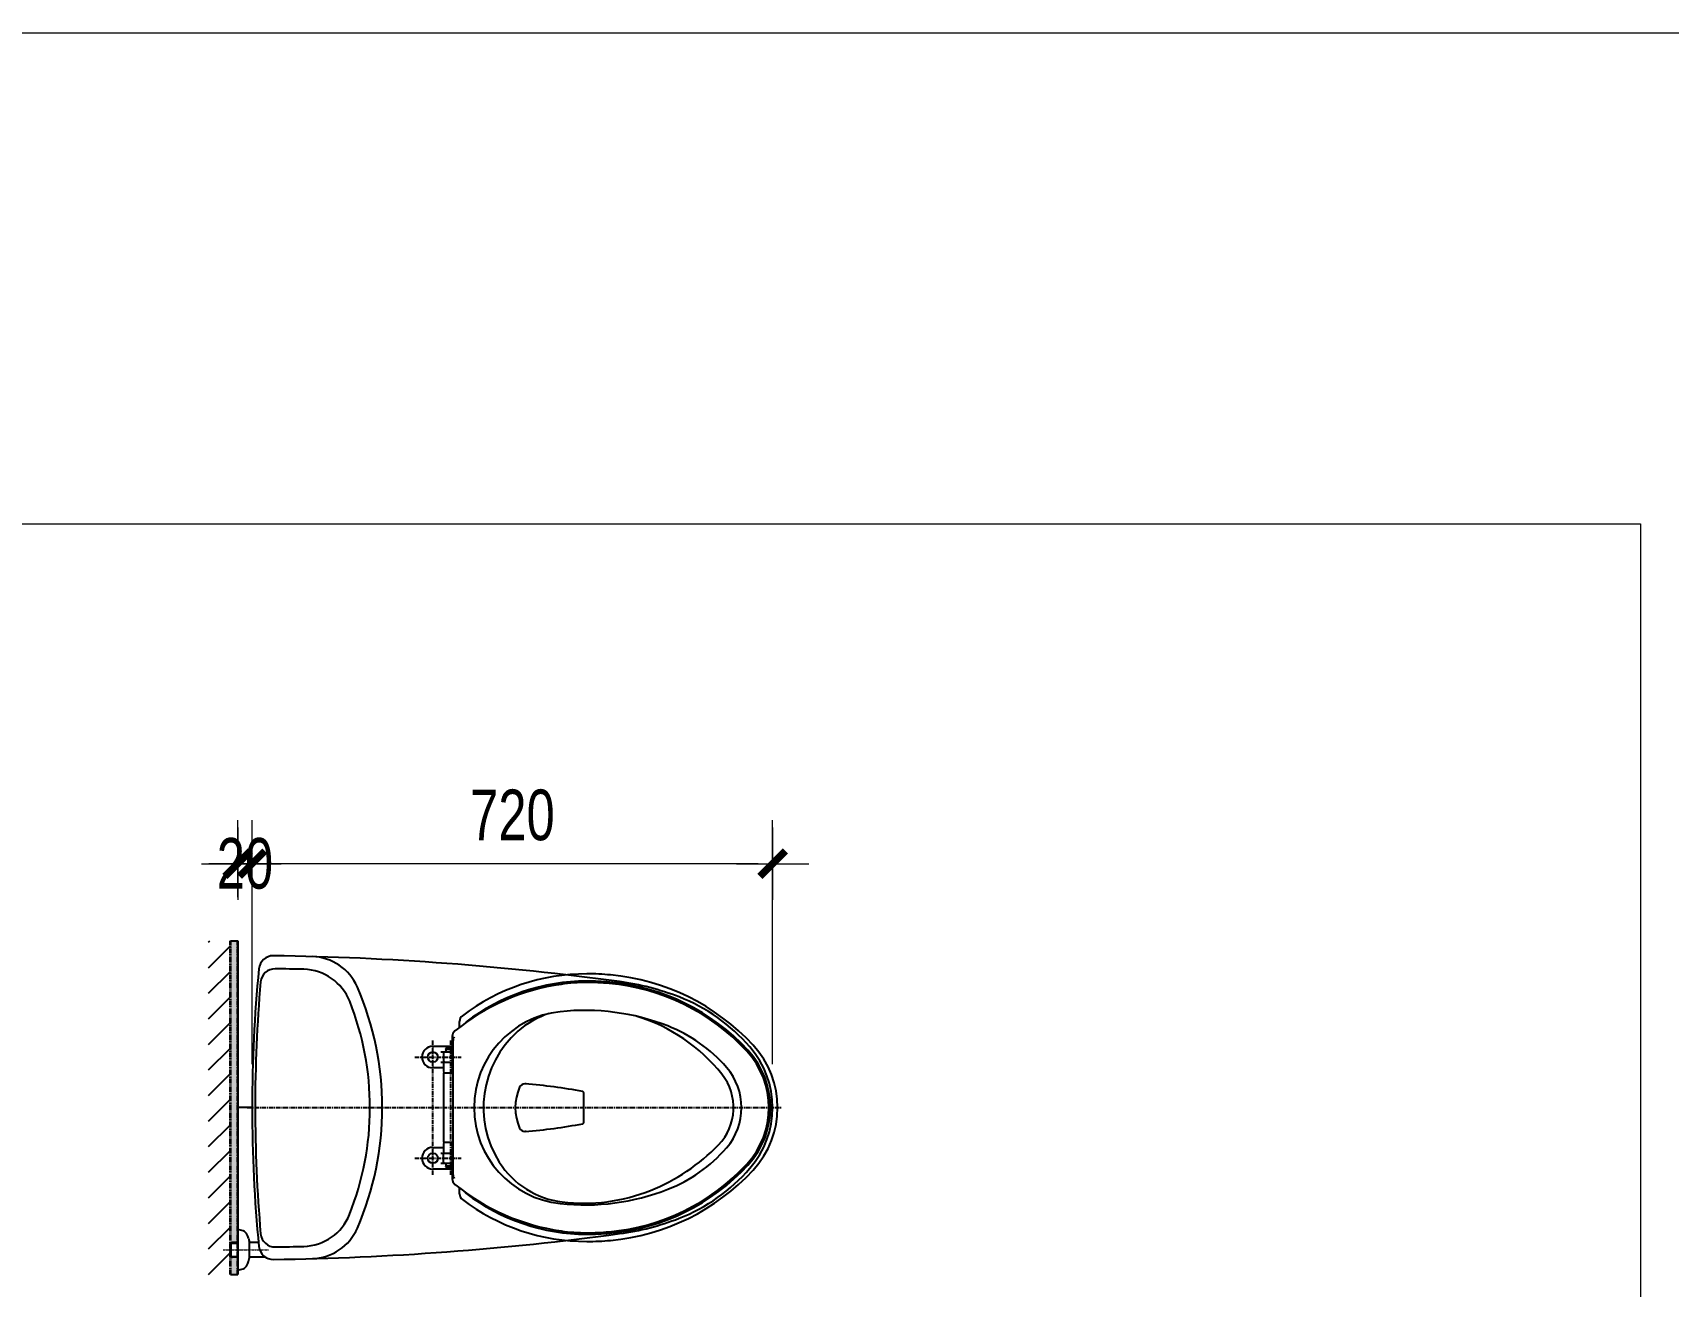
# Model space of a CAD drawing. Header units: inches. Extents: x 242965 to 445791, y 236206 to 423703.
# Drawn here: x 421906 to 424169, y 365356 to 367089 of the extents above; entities that cross this region are included whole.
import ezdxf

# ---------------------------------------------------------------- set-up
doc = ezdxf.new("R2010")
doc.units = ezdxf.units.IN
doc.header["$MEASUREMENT"] = 0
for name, pattern in [('CENTER', [2, 1.25, -0.25, 0.25, -0.25]), ('DASHED', [0.75, 0.5, -0.25]), ('PHANTOM', [12, 7, -1, 1, -1, 1, -1])]:
    doc.linetypes.add(name, pattern=pattern)
doc.layers.add('1', color=3, linetype='Continuous')
doc.layers.add('PIC01', color=7, linetype='Continuous')
for name, color, linetype, lineweight in [('2', 181, 'Continuous', 20), ('3', 3, 'Continuous', 9), ('4', 32, 'Continuous', 35), ('a', 250, 'Continuous', 5), ('e', 96, 'Continuous', 5)]:
    doc.layers.add(name, color=color, linetype=linetype, lineweight=lineweight)
doc.styles.add('Arch-Dim', font='chhbg.shx', dxfattribs={"width": 0.75})
doc.dimstyles.new('Arch-40', dxfattribs={"dimscale": 40, "dimtxt": 1.75, "dimasz": 0.5, "dimexe": 1.5, "dimexo": 1.5, "dimgap": 0.8, "dimtad": 1, "dimdec": 0, "dimzin": 0, "dimdsep": 46, "dimtxsty": 'Arch-Dim', "dimblk": 'A', "dimcen": 3, "dimclrd": 251, "dimclre": 251, "dimclrt": 151, "dimadec": 0, "dimazin": 0, "dimtfac": 1, "dimtdec": 0, "dimtix": 1, "dimtmove": 2, "dimatfit": 3, "dimldrblk": 'C', "dimfxl": 1.5, "dimtolj": 1, "dimtzin": 0, "dimlwd": 9, "dimlwe": 9, "dimarcsym": 0})

# ---------------------------------------------------------------- blocks, each defined once
blk = doc.blocks.new('A')
at = {"color": 252, "lineweight": 9}
for points in [[(0, 2.5), (0, -2.5)], [(-2.5, 0), (2.5, 0)]]:
    blk.add_lwpolyline(points, dxfattribs=at)
at = {"const_width": 0.5}
blk.add_lwpolyline([(0.88, 0.88), (-0.88, -0.88)], dxfattribs=at)
blk = doc.blocks.new('*D840')
at = {"color": 251, "lineweight": 9, "transparency": 16777216}
for p, q in [((422210, 365663), (422210, 366000.3)), ((422930, 365663), (422930, 366000.3)), ((422910, 365940.3), (422230, 365940.3))]:
    blk.add_line(p, q, dxfattribs=at)
at = {"layer": 'Defpoints', "color": 0, "transparency": 16777216}
for p in [(422210, 365940.3), (422210, 365603), (422930, 365603)]:
    blk.add_point(p, dxfattribs=at)
at = {"color": 251, "lineweight": 9, "transparency": 16777216, "xscale": 20, "yscale": 20, "zscale": 20, "rotation": 180}
blk.add_blockref('A', (422210, 365940.3), dxfattribs=at)
at = {"color": 251, "lineweight": 9, "transparency": 16777216, "xscale": 20, "yscale": 20, "zscale": 20}
blk.add_blockref('A', (422930, 365940.3), dxfattribs=at)
at = {"color": 151, "transparency": 16777216, "insert": (422570, 366007.3), "char_height": 70, "attachment_point": 5, "style": 'Arch-Dim'}
blk.add_mtext('\\A1;720', dxfattribs=at)
blk = doc.blocks.new('C')
at = {"layer": 'a'}
blk.add_hatch(color=256, dxfattribs=at).paths.add_polyline_path([(-0.77, 2.13), (-1.46, 1.73), (-0.46, 0), (-1.46, -1.73), (-0.77, -2.13), (0.46, 0)])
at = {"color": 1}
blk.add_lwpolyline([(-0.77, 2.13), (-1.46, 1.73), (-0.46, 0), (-1.46, -1.73), (-0.77, -2.13), (0.46, 0)], close=True, dxfattribs=at)
blk.add_lwpolyline([(-2.46, 0), (-0.46, 0)], dxfattribs=at)
blk = doc.blocks.new('*D841')
at = {"color": 251, "lineweight": 9, "transparency": 16777216}
for p, q in [((422190, 365893.8), (422190, 366000.3)), ((422170, 365940.3), (422150, 365940.3)), ((422210, 365940.3), (422190, 365940.3)), ((422230, 365940.3), (422250, 365940.3))]:
    blk.add_line(p, q, dxfattribs=at)
at = {"layer": 'Defpoints', "color": 0, "transparency": 16777216}
for p in [(422190, 365940.3), (422210, 365940.3), (422190, 365833.8)]:
    blk.add_point(p, dxfattribs=at)
at = {"color": 251, "lineweight": 9, "transparency": 16777216, "xscale": 20, "yscale": 20, "zscale": 20}
blk.add_blockref('A', (422190, 365940.3), dxfattribs=at)
at = {"color": 251, "lineweight": 9, "transparency": 16777216, "xscale": 20, "yscale": 20, "zscale": 20, "rotation": 180}
blk.add_blockref('A', (422210, 365940.3), dxfattribs=at)
at = {"color": 151, "transparency": 16777216, "insert": (422200, 365940.3), "char_height": 70, "attachment_point": 5, "style": 'Arch-Dim'}
blk.add_mtext('\\A1;20', dxfattribs=at)

msp = doc.modelspace()

# ---------------------------------------------------------------- hatches: boundary and pattern name
h = msp.add_hatch()
h.set_pattern_fill('ANSI31', color=0, scale=200, style=0)
h.set_pattern_definition([(45, (423467.304, 365204.925), (-17.67767, 17.67767), [])])
h.paths.add_polyline_path([(422149.698, 365606.306), (422179.952, 365606.306), (422179.952, 365833.78), (422149.698, 365833.78)])
h.paths.add_polyline_path([(422149.698, 365406.306), (422169.952, 365406.306), (422169.952, 365406.306), (422179.952, 365406.306), (422179.952, 365606.306), (422149.698, 365606.306)])
h.paths.add_polyline_path([(422149.698, 365372.155), (422179.952, 365372.155), (422179.952, 365406.306), (422169.952, 365406.306), (422169.952, 365406.306), (422149.698, 365406.306)])
h = msp.add_hatch(color=0)
h.paths.add_polyline_path([(422189.952, 365833.78), (422179.952, 365833.78), (422179.952, 365606.306), (422189.952, 365606.306)])
h.paths.add_polyline_path([(422189.952, 365606.306), (422179.952, 365606.306), (422179.952, 365416.573), (422181.386, 365416.573), (422182.448, 365416.606), (422189.952, 365416.606), (422189.952, 365433.806)])
h.paths.add_polyline_path([(422189.952, 365396.006), (422182.586, 365396.006), (422181.115, 365396.052), (422179.952, 365396.052), (422179.952, 365372.155), (422189.952, 365372.155)])

# ---------------------------------------------------------------- linework, layer by layer
at = {"color": 0}
for p, q in [((422179.952, 365833.78), (422189.952, 365833.78)), ((422189.952, 365833.78), (422189.952, 365372.155)), ((422209.952, 365602.967), (422189.952, 365602.967)), ((422179.952, 365372.155), (422189.952, 365372.155))]:
    msp.add_line(p, q, dxfattribs=at)
at = {"layer": '1', "color": 0, "linetype": 'Continuous'}
for p, q in [((422496.883, 365714.115), (422496.883, 365722.061)), ((422459.883, 365687.967), (422486.768, 365687.967)), ((422477.633, 365684.467), (422477.633, 365683.967)), ((422477.633, 365683.967), (422486.768, 365683.967)), ((422486.768, 365684.967), (422478.133, 365684.967)), ((422478.383, 365679.967), (422478.383, 365683.967)), ((422486.768, 365701.266), (422486.768, 365652.717)), ((422487.883, 365510.227), (422487.883, 365695.708)), ((422474.883, 365657.967), (422459.883, 365657.967)), ((422470.883, 365679.967), (422486.768, 365679.967)), ((422470.883, 365665.967), (422486.768, 365665.967)), ((422474.883, 365678.967), (422474.883, 365666.967)), ((422474.883, 365663.967), (422474.883, 365652.967)), ((422474.883, 365650.717), (422474.883, 365555.217)), ((422484.768, 365650.717), (422474.883, 365650.717)), ((422476.883, 365650.967), (422485.737, 365650.967)), ((422480.883, 365650.717), (422480.883, 365650.967)), ((422459.883, 365547.967), (422474.883, 365547.967)), ((422474.883, 365555.217), (422484.768, 365555.217)), ((422474.883, 365552.967), (422474.883, 365541.967)), ((422485.737, 365554.967), (422476.883, 365554.967)), ((422480.883, 365554.967), (422480.883, 365555.217)), ((422486.768, 365553.217), (422486.768, 365504.669)), ((422470.883, 365539.967), (422486.768, 365539.967)), ((422470.883, 365525.967), (422486.768, 365525.967)), ((422474.883, 365526.967), (422474.883, 365538.967)), ((422477.633, 365521.967), (422477.633, 365521.467)), ((422486.768, 365521.967), (422477.633, 365521.967)), ((422478.383, 365521.967), (422478.383, 365525.967)), ((422486.768, 365517.967), (422459.883, 365517.967)), ((422478.133, 365520.967), (422486.768, 365520.967)), ((422496.883, 365483.874), (422496.883, 365491.819)), ((422189.952, 365433.806), (422189.952, 365378.806)), ((422191.952, 365433.806), (422189.952, 365433.806)), ((422179.952, 365397.24), (422179.952, 365415.371)), ((422179.96, 365415.373), (422181.16, 365416.573)), ((422179.962, 365415.377), (422189.962, 365415.69)), ((422181.151, 365396.041), (422181.151, 365416.571)), ((422181.157, 365416.565), (422182.463, 365416.606)), ((422189.952, 365416.606), (422182.458, 365416.606)), ((422205.057, 365422.346), (422205.913, 365418.73)), ((422205.952, 365418.306), (422205.952, 365394.306)), ((422218.653, 365416.606), (422205.952, 365416.606)), ((422179.961, 365397.243), (422181.16, 365396.043)), ((422179.962, 365397.246), (422189.962, 365396.934)), ((422181.155, 365396.051), (422182.58, 365396.006)), ((422189.952, 365396.006), (422182.576, 365396.006)), ((422205.057, 365390.28), (422205.913, 365393.896)), ((422228.491, 365396.006), (422205.952, 365396.006)), ((422191.952, 365378.806), (422189.952, 365378.806))]:
    msp.add_line(p, q, dxfattribs=at)
for centre in [(422459.883, 365672.967), (422459.883, 365532.967)]:
    msp.add_circle(centre, 7, dxfattribs=at)
for centre, radius, start, end in [((422679.986, 365476.475), 300, 98.167386, 129.181917), ((422672.883, 365503.566), 284.402, 90, 127.225435), ((422672.883, 365503.566), 274.402, 90, 127.511604), ((422672.883, 365525.967), 250, 90, 98.167386), ((422672.883, 365427.967), 360, 84.740877, 90), ((422672.883, 365427.967), 350, 84.740877, 90), ((422672.883, 365425.967), 350, 84.94121, 90), ((422677.733, 365480.753), 295, 42.763051, 84.94121), ((422677.741, 365480.744), 297, 42.766898, 84.740877), ((422677.741, 365480.744), 307, 42.766898, 84.740877), ((422506.883, 365722.061), 10, 127.225435, 180), ((422496.768, 365701.266), 10, 129.181917, 180), ((422459.883, 365672.967), 15, 90, 270), ((422478.133, 365684.467), 0.5, 90, 180), ((422497.883, 365695.708), 10, 148.211669, 180), ((422809.883, 365602.967), 115, 317.236949, 42.763051), ((422809.883, 365602.967), 117, 317.233102, 42.766898), ((422809.883, 365602.967), 127, 317.233102, 42.766898), ((422475.883, 365678.967), 1, 90, 180), ((422475.883, 365666.967), 1, 180, 270), ((422476.883, 365663.967), 2, 90, 180), ((422476.883, 365652.967), 2, 180, 270), ((422484.768, 365652.717), 2, 270, 0), ((422459.883, 365532.967), 15, 90, 270), ((422476.883, 365552.967), 2, 90, 180), ((422484.768, 365553.217), 2, 0, 90), ((422476.883, 365541.967), 2, 180, 270), ((422475.883, 365538.967), 1, 90, 180), ((422475.883, 365526.967), 1, 180, 270), ((422677.733, 365725.182), 295, 275.05879, 317.236949), ((422677.741, 365725.19), 297, 275.259123, 317.233102), ((422478.133, 365521.467), 0.5, 180, 270), ((422496.768, 365504.669), 10, 180, 230.818083), ((422497.883, 365510.227), 10, 180, 211.788331), ((422677.741, 365725.19), 307, 275.259123, 317.233102), ((422679.986, 365729.46), 300, 230.818083, 261.832614), ((422506.883, 365483.874), 10, 180, 232.774565), ((422511.883, 365492.638), 10, 217.691813, 232.488396), ((422672.883, 365702.369), 274.402, 232.488396, 270), ((422672.883, 365702.369), 284.402, 232.774565, 270), ((422191.952, 365420.806), 13, 20.462552, 90), ((422672.883, 365679.967), 250, 261.832614, 270), ((422180.428, 365416.506), 25.3, 13.325915, 20.462497), ((422204.152, 365418.306), 1.8, 0, 13.326123), ((422672.883, 365779.967), 350, 270, 275.05879), ((422672.883, 365777.967), 350, 270, 275.259123), ((422672.883, 365777.967), 360, 270, 275.259123), ((422191.952, 365391.806), 13, 270, 339.537574), ((422180.428, 365396.106), 25.3, 339.537633, 346.674219), ((422204.152, 365394.306), 1.8, 346.673877, 0)]:
    msp.add_arc(centre, radius, start, end, dxfattribs=at)
at = {"layer": '2'}
msp.add_lwpolyline([(421697.533, 366410.261), (424130.69, 366410.261), (424130.69, 363849.201), (421697.533, 363849.201)], close=True, dxfattribs=at)
at = {"layer": '2', "color": 0, "linetype": 'DASHED'}
msp.add_arc((422511.883, 365713.297), 10, 127.511604, 142.308187, dxfattribs=at)
at = {"layer": '3', "color": 0, "linetype": 'CENTER'}
msp.add_line((422169.952, 365406.306), (422232.417, 365406.306), dxfattribs=at)
at = {"layer": '4', "color": 0, "linetype": 'PHANTOM'}
for p, q in [((422179.952, 365372.155), (422179.952, 365833.78)), ((422189.952, 365372.155), (422189.952, 365833.78))]:
    msp.add_line(p, q, dxfattribs=at)
at = {"layer": 'e'}
msp.add_line((291368.494, 367089.286), (443316.424, 367089.285), dxfattribs=at)
at = {"layer": 'PIC01', "color": 0, "linetype": 'CENTER', "ltscale": 5}
for p, q in [((422459.883, 365509.967), (422459.883, 365695.967)), ((422484.883, 365509.967), (422484.883, 365695.967)), ((422434.883, 365672.967), (422498.883, 365672.967)), ((422203.057, 365602.967), (422943.009, 365602.967)), ((422434.883, 365532.967), (422498.883, 365532.967))]:
    msp.add_line(p, q, dxfattribs=at)
at = {"layer": 'PIC01', "color": 0, "linetype": 'Continuous'}
for p, q in [((422588.958, 365635.967), (422587.216, 365635.967)), ((422668.952, 365582.628), (422668.952, 365623.306)), ((422588.958, 365569.967), (422587.216, 365569.967))]:
    msp.add_line(p, q, dxfattribs=at)
for centre, radius, start, end in [((424209.952, 365602.967), 2000, 174.493447, 185.506553), ((422239.089, 365792.967), 20, 89.171507, 174.493447), ((422241.602, 365774.967), 20, 89.217044, 175.006016), ((422181.54, 361813.383), 4000, 82.288856, 89.171507), ((422187.217, 361795.339), 4000, 88.649355, 89.217044), ((422279.851, 365724.247), 70, 21.5624, 88.649355), ((422291.219, 365741.853), 70, 23.379231, 88.400773), ((424209.952, 365602.967), 1995.85, 175.006016, 185.013776), ((422669.952, 365420.467), 360, 68.745724, 82.288856), ((421972.945, 365602.967), 400, 338.330816, 21.5624), ((421969.955, 365602.967), 420, 336.634412, 23.379231), ((422709.828, 365522.985), 250, 40.964482, 68.745726), ((422650.408, 365602.967), 133.456, 96.112406, 263.887598), ((422657.027, 365618.687), 120, 107.514419, 131.535897), ((422669.952, 365420.467), 317, 68.745724, 96.112402), ((422672.039, 365499.629), 240, 38.500135, 72.93032), ((422670.952, 365602.967), 141, 131.535897, 212.40115), ((422709.828, 365522.985), 207, 40.964482, 68.745726), ((422709.828, 365522.985), 207, 40.964482, 68.745723), ((422801.952, 365602.967), 128, 319.035515, 40.964485), ((422801.952, 365602.967), 85, 319.035515, 40.964485), ((422801.952, 365602.967), 85, 319.035518, 40.964482), ((422587.216, 365627.967), 8, 90, 156.219994), ((422521.261, 364838.718), 800, 79.480538, 85.223112), ((422801.952, 365602.967), 74, 315.892548, 38.500135), ((422643.952, 365602.967), 70, 156.219994, 203.779984), ((422666.952, 365623.306), 2, 0, 79.480538), ((424209.952, 365602.967), 1995.85, 180, 185.013776), ((422587.216, 365577.967), 8, 203.779984, 270), ((422521.261, 366367.216), 800, 274.776888, 280.519462), ((422666.952, 365582.628), 2, 280.519462, 0), ((422661.217, 365739.384), 270, 291.692351, 315.892548), ((422709.828, 365682.949), 207, 291.254274, 319.035518), ((422653.221, 365591.715), 120, 212.40115, 263.202065), ((422709.828, 365682.949), 250, 291.254274, 319.035518), ((422669.952, 365785.467), 317, 263.887598, 291.254276), ((422668.609, 365720.801), 250, 263.202065, 291.692351), ((422279.624, 365481.116), 70, 271.516412, 338.330816), ((422291.242, 365464.159), 70, 271.68168, 336.634412), ((422669.952, 365785.467), 360, 277.711144, 291.254276), ((422239.089, 365412.967), 20, 185.506553, 270.909556), ((422241.662, 365430.287), 20, 185.013776, 270.950728), ((422181.54, 369392.551), 4000, 270.828493, 277.711144), ((422175.624, 369409.74), 4000, 270.950728, 271.516412)]:
    msp.add_arc(centre, radius, start, end, dxfattribs=at)

# ---------------------------------------------------------------- dimensions: what is measured, and where the dimension line sits
at = {"color": 0}
dim = msp.add_linear_dim(base=(422209.952, 365940.285), p1=(422929.952, 365602.967), p2=(422209.952, 365602.967), dimstyle='Arch-40', override={"dimtxsty": 'Arch-Dim'}, dxfattribs=at)
dim.commit()
dim.dimension.update_dxf_attribs({"geometry": '*D840', "text_midpoint": (422569.952, 366007.285)})
dim = msp.add_linear_dim(base=(422189.952, 365940.285), p1=(422209.952, 365940.285), p2=(422189.952, 365833.78), dimstyle='Arch-40', override={"dimtxsty": 'Arch-Dim'}, dxfattribs=at)
dim.commit()
dim.dimension.update_dxf_attribs({"geometry": '*D841', "text_midpoint": (422199.952, 365940.285), "dimtype": 160})

doc.saveas('drawing.dxf')
